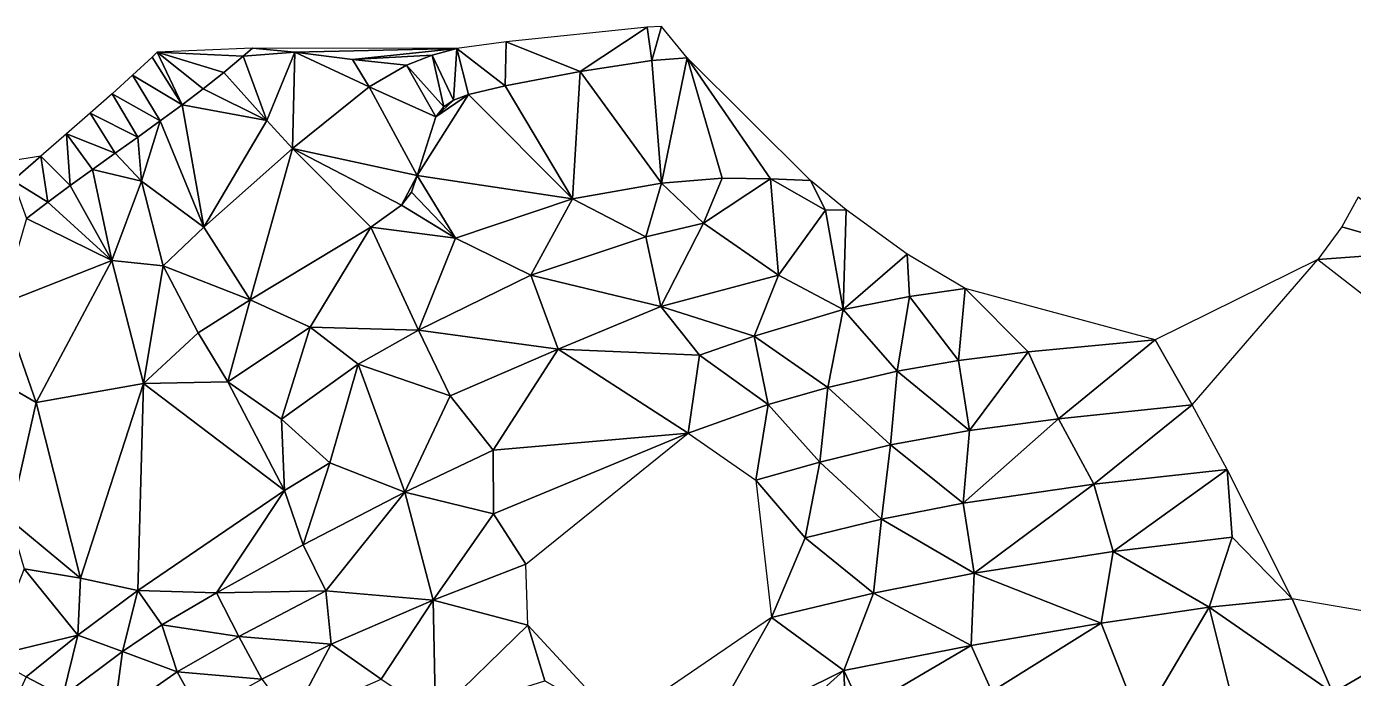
# Model space of a CAD drawing. Header units: metres. Extents: x 0 to 433, y 0 to 317.
# Drawn here: x 178.6 to 240.3, y 109.6 to 139.9 of the extents above; entities that cross this region are included whole.
import ezdxf

# ---------------------------------------------------------------- set-up
doc = ezdxf.new("R2010")
doc.units = ezdxf.units.M
doc.layers.add('TERRAIN_TIN', color=8, linetype='Continuous')

msp = doc.modelspace()

# ---------------------------------------------------------------- linework, layer by layer
at = {"layer": 'TERRAIN_TIN'}
for points in [[(204.336, 137.83, 51), (207.456, 139.89, 50), (200.896, 139.21, 50)], [(207.456, 139.89, 50), (204.336, 137.83, 51), (207.676, 138.34, 51)], [(207.456, 139.89, 50), (207.676, 138.34, 51), (208.114, 139.916, 50)], [(207.676, 138.34, 51), (209.312, 138.466, 51), (208.114, 139.916, 50)], [(188.66, 138.534, 47), (189.092, 138.915, 47), (184.658, 138.718, 46)], [(188.66, 138.534, 47), (191.071, 138.721, 48), (189.092, 138.915, 47)], [(191.071, 138.721, 48), (198.596, 138.89, 50), (189.092, 138.915, 47)], [(198.596, 138.89, 50), (191.071, 138.721, 48), (193.744, 138.383, 49)], [(197.446, 138.59, 50), (198.596, 138.89, 50), (193.744, 138.383, 49)], [(198.446, 136.49, 51), (198.596, 138.89, 50), (197.446, 138.59, 50)], [(198.596, 138.89, 50), (198.446, 136.49, 51), (199.136, 136.76, 51)], [(198.596, 138.89, 50), (200.846, 137.16, 51), (200.896, 139.21, 50)], [(198.596, 138.89, 50), (199.136, 136.76, 51), (200.846, 137.16, 51)], [(200.846, 137.16, 51), (204.336, 137.83, 51), (200.896, 139.21, 50)], [(185.82, 136.275, 47), (184.428, 138.499, 46), (183.519, 137.657, 46)], [(184.428, 138.499, 46), (185.82, 136.275, 47), (184.658, 138.718, 46)], [(187.758, 137.778, 47), (188.66, 138.534, 47), (184.658, 138.718, 46)], [(186.809, 137.025, 47), (187.758, 137.778, 47), (184.658, 138.718, 46)], [(185.82, 136.275, 47), (186.809, 137.025, 47), (184.658, 138.718, 46)], [(189.769, 135.553, 49), (188.66, 138.534, 47), (187.758, 137.778, 47)], [(188.66, 138.534, 47), (189.769, 135.553, 49), (191.071, 138.721, 48)], [(189.769, 135.553, 49), (190.956, 134.24, 50), (191.071, 138.721, 48)], [(190.956, 134.24, 50), (194.516, 137.11, 50), (191.071, 138.721, 48)], [(191.071, 138.721, 48), (194.516, 137.11, 50), (193.744, 138.383, 49)], [(196.256, 138.12, 50), (197.446, 138.59, 50), (193.744, 138.383, 49)], [(194.516, 137.11, 50), (196.256, 138.12, 50), (193.744, 138.383, 49)], [(196.256, 138.12, 50), (197.996, 136.19, 51), (197.446, 138.59, 50)], [(197.996, 136.19, 51), (198.446, 136.49, 51), (197.446, 138.59, 50)], [(204.336, 137.83, 51), (208.126, 132.63, 52), (207.676, 138.34, 51)], [(208.126, 132.63, 52), (209.312, 138.466, 51), (207.676, 138.34, 51)], [(209.312, 138.466, 51), (208.126, 132.63, 52), (210.936, 132.86, 52)], [(213.186, 132.84, 52), (209.312, 138.466, 51), (210.936, 132.86, 52)], [(209.312, 138.466, 51), (213.186, 132.84, 52), (215.042, 132.756, 52)], [(184.801, 135.527, 47), (183.519, 137.657, 46), (182.563, 136.793, 46)], [(184.801, 135.527, 47), (185.82, 136.275, 47), (183.519, 137.657, 46)], [(186.809, 137.025, 47), (189.769, 135.553, 49), (187.758, 137.778, 47)], [(196.256, 138.12, 50), (194.516, 137.11, 50), (197.616, 135.71, 51)], [(197.996, 136.19, 51), (196.256, 138.12, 50), (197.616, 135.71, 51)], [(204.336, 137.83, 51), (200.846, 137.16, 51), (203.976, 131.91, 52)], [(208.126, 132.63, 52), (204.336, 137.83, 51), (203.976, 131.91, 52)], [(186.809, 137.025, 47), (185.82, 136.275, 47), (189.769, 135.553, 49)], [(190.956, 134.24, 50), (196.756, 132.99, 51), (194.516, 137.11, 50)], [(194.516, 137.11, 50), (196.756, 132.99, 51), (197.616, 135.71, 51)], [(200.846, 137.16, 51), (199.136, 136.76, 51), (203.976, 131.91, 52)], [(181.544, 135.888, 46), (183.761, 134.778, 47), (182.563, 136.793, 46)], [(183.761, 134.778, 47), (184.801, 135.527, 47), (182.563, 136.793, 46)], [(196.756, 132.99, 51), (199.136, 136.76, 51), (197.616, 135.71, 51)], [(199.136, 136.76, 51), (196.756, 132.99, 51), (203.976, 131.91, 52)], [(199.136, 136.76, 51), (198.446, 136.49, 51), (197.616, 135.71, 51)], [(198.446, 136.49, 51), (197.996, 136.19, 51), (197.616, 135.71, 51)], [(182.71, 134.029, 47), (181.544, 135.888, 46), (180.445, 134.925, 46)], [(182.71, 134.029, 47), (183.761, 134.778, 47), (181.544, 135.888, 46)], [(185.82, 136.275, 47), (184.801, 135.527, 47), (186.836, 130.59, 50)], [(189.769, 135.553, 49), (185.82, 136.275, 47), (186.836, 130.59, 50)], [(184.801, 135.527, 47), (183.761, 134.778, 47), (183.937, 132.725, 48)], [(186.836, 130.59, 50), (184.801, 135.527, 47), (183.937, 132.725, 48)], [(190.956, 134.24, 50), (189.769, 135.553, 49), (186.836, 130.59, 50)], [(179.25, 133.887, 46), (180.611, 132.518, 47), (180.445, 134.925, 46)], [(181.657, 133.276, 47), (182.71, 134.029, 47), (180.445, 134.925, 46)], [(180.611, 132.518, 47), (181.657, 133.276, 47), (180.445, 134.925, 46)], [(183.761, 134.778, 47), (182.71, 134.029, 47), (183.937, 132.725, 48)], [(182.71, 134.029, 47), (181.657, 133.276, 47), (183.937, 132.725, 48)], [(188.986, 127.2, 51), (190.956, 134.24, 50), (186.836, 130.59, 50)], [(190.956, 134.24, 50), (188.986, 127.2, 51), (194.606, 130.58, 51)], [(190.956, 134.24, 50), (196.026, 131.61, 51), (196.756, 132.99, 51)], [(196.026, 131.61, 51), (190.956, 134.24, 50), (194.606, 130.58, 51)], [(177.945, 132.756, 46), (179.25, 133.887, 46), (170.486, 132.507, 44)], [(179.25, 133.887, 46), (177.945, 132.756, 46), (179.583, 131.755, 47)], [(180.611, 132.518, 47), (179.25, 133.887, 46), (179.583, 131.755, 47)], [(177.945, 132.756, 46), (178.578, 130.984, 47), (179.583, 131.755, 47)], [(181.657, 133.276, 47), (180.611, 132.518, 47), (182.55, 129.03, 49)], [(183.937, 132.725, 48), (181.657, 133.276, 47), (182.55, 129.03, 49)], [(183.937, 132.725, 48), (182.55, 129.03, 49), (184.936, 128.79, 50)], [(186.836, 130.59, 50), (183.937, 132.725, 48), (184.936, 128.79, 50)], [(196.026, 131.61, 51), (196.496, 132.22, 51), (196.756, 132.99, 51)], [(196.756, 132.99, 51), (196.496, 132.22, 51), (198.536, 130.07, 52)], [(196.756, 132.99, 51), (198.536, 130.07, 52), (203.976, 131.91, 52)], [(208.126, 132.63, 52), (210.066, 130.77, 53), (210.936, 132.86, 52)], [(210.066, 130.77, 53), (213.186, 132.84, 52), (210.936, 132.86, 52)], [(213.186, 132.84, 52), (210.066, 130.77, 53), (213.566, 128.35, 54)], [(215.746, 131.38, 53), (213.186, 132.84, 52), (213.566, 128.35, 54)], [(215.042, 132.756, 52), (213.186, 132.84, 52), (215.746, 131.38, 53)], [(216.705, 131.4, 53), (215.042, 132.756, 52), (215.746, 131.38, 53)], [(182.55, 129.03, 49), (180.611, 132.518, 47), (179.583, 131.755, 47)], [(196.496, 132.22, 51), (196.026, 131.61, 51), (198.536, 130.07, 52)], [(207.386, 130.13, 53), (208.126, 132.63, 52), (203.976, 131.91, 52)], [(208.126, 132.63, 52), (207.386, 130.13, 53), (210.066, 130.77, 53)], [(178.578, 130.984, 47), (182.55, 129.03, 49), (179.583, 131.755, 47)], [(198.536, 130.07, 52), (196.026, 131.61, 51), (194.606, 130.58, 51)], [(198.536, 130.07, 52), (202.036, 128.35, 53), (203.976, 131.91, 52)], [(202.036, 128.35, 53), (207.386, 130.13, 53), (203.976, 131.91, 52)], [(240.528, 131.987, 53), (239.756, 130.605, 54), (243.746, 129.45, 55)], [(178.578, 130.984, 47), (177.443, 127.025, 48), (182.55, 129.03, 49)], [(216.566, 126.75, 55), (215.746, 131.38, 53), (213.566, 128.35, 54)], [(216.566, 126.75, 55), (216.705, 131.4, 53), (215.746, 131.38, 53)], [(219.548, 129.331, 54), (216.705, 131.4, 53), (216.566, 126.75, 55)], [(188.986, 127.2, 51), (186.836, 130.59, 50), (184.936, 128.79, 50)], [(188.986, 127.2, 51), (191.786, 125.93, 52), (194.606, 130.58, 51)], [(191.786, 125.93, 52), (196.816, 125.8, 53), (194.606, 130.58, 51)], [(196.816, 125.8, 53), (198.536, 130.07, 52), (194.606, 130.58, 51)], [(207.386, 130.13, 53), (208.086, 126.89, 54), (210.066, 130.77, 53)], [(210.066, 130.77, 53), (208.086, 126.89, 54), (213.566, 128.35, 54)], [(243.746, 129.45, 55), (239.756, 130.605, 54), (238.638, 129.077, 55)], [(198.536, 130.07, 52), (196.816, 125.8, 53), (202.036, 128.35, 53)], [(208.086, 126.89, 54), (207.386, 130.13, 53), (202.036, 128.35, 53)], [(182.55, 129.03, 49), (177.443, 127.025, 48), (179.038, 122.432, 50)], [(184.026, 123.32, 51), (182.55, 129.03, 49), (179.038, 122.432, 50)], [(182.55, 129.03, 49), (184.026, 123.32, 51), (184.936, 128.79, 50)], [(219.548, 129.331, 54), (216.566, 126.75, 55), (219.646, 127.37, 55)], [(222.245, 127.74, 55), (219.548, 129.331, 54), (219.646, 127.37, 55)], [(231.086, 125.35, 56), (232.806, 122.32, 57), (238.638, 129.077, 55)], [(245.896, 123.46, 57), (243.746, 129.45, 55), (238.638, 129.077, 55)], [(184.026, 123.32, 51), (186.566, 125.68, 51), (184.936, 128.79, 50)], [(186.566, 125.68, 51), (188.986, 127.2, 51), (184.936, 128.79, 50)], [(196.816, 125.8, 53), (203.316, 124.91, 54), (202.036, 128.35, 53)], [(203.316, 124.91, 54), (208.086, 126.89, 54), (202.036, 128.35, 53)], [(208.086, 126.89, 54), (212.426, 125.51, 55), (213.566, 128.35, 54)], [(212.426, 125.51, 55), (216.566, 126.75, 55), (213.566, 128.35, 54)], [(188.986, 127.2, 51), (186.566, 125.68, 51), (187.946, 123.39, 52)], [(191.786, 125.93, 52), (188.986, 127.2, 51), (187.946, 123.39, 52)], [(216.566, 126.75, 55), (219.076, 123.89, 56), (219.646, 127.37, 55)], [(219.076, 123.89, 56), (221.936, 124.38, 56), (219.646, 127.37, 55)], [(221.936, 124.38, 56), (222.245, 127.74, 55), (219.646, 127.37, 55)], [(222.245, 127.74, 55), (221.936, 124.38, 56), (225.176, 124.79, 56)], [(222.245, 127.74, 55), (225.176, 124.79, 56), (231.086, 125.35, 56)], [(177.443, 127.025, 48), (177.174, 123.505, 49), (179.038, 122.432, 50)], [(208.086, 126.89, 54), (203.316, 124.91, 54), (209.886, 124.64, 55)], [(212.426, 125.51, 55), (208.086, 126.89, 54), (209.886, 124.64, 55)], [(216.566, 126.75, 55), (212.426, 125.51, 55), (215.856, 123.13, 56)], [(219.076, 123.89, 56), (216.566, 126.75, 55), (215.856, 123.13, 56)], [(190.446, 121.65, 53), (191.786, 125.93, 52), (187.946, 123.39, 52)], [(190.446, 121.65, 53), (194.016, 124.21, 53), (191.786, 125.93, 52)], [(194.016, 124.21, 53), (196.816, 125.8, 53), (191.786, 125.93, 52)], [(186.566, 125.68, 51), (184.026, 123.32, 51), (187.946, 123.39, 52)], [(196.816, 125.8, 53), (194.016, 124.21, 53), (198.286, 122.75, 54)], [(203.316, 124.91, 54), (196.816, 125.8, 53), (198.286, 122.75, 54)], [(213.086, 122.34, 56), (212.426, 125.51, 55), (209.886, 124.64, 55)], [(212.426, 125.51, 55), (213.086, 122.34, 56), (215.856, 123.13, 56)], [(225.176, 124.79, 56), (226.576, 121.68, 57), (231.086, 125.35, 56)], [(226.576, 121.68, 57), (232.806, 122.32, 57), (231.086, 125.35, 56)], [(200.296, 120.22, 55), (203.316, 124.91, 54), (198.286, 122.75, 54)], [(209.356, 121, 56), (203.316, 124.91, 54), (200.296, 120.22, 55)], [(203.316, 124.91, 54), (209.356, 121, 56), (209.886, 124.64, 55)], [(225.176, 124.79, 56), (221.936, 124.38, 56), (222.446, 121.13, 57)], [(226.576, 121.68, 57), (225.176, 124.79, 56), (222.446, 121.13, 57)], [(194.016, 124.21, 53), (190.446, 121.65, 53), (192.686, 119.62, 54)], [(196.176, 118.27, 55), (194.016, 124.21, 53), (192.686, 119.62, 54)], [(194.016, 124.21, 53), (196.176, 118.27, 55), (198.286, 122.75, 54)], [(209.356, 121, 56), (213.086, 122.34, 56), (209.886, 124.64, 55)], [(221.936, 124.38, 56), (219.076, 123.89, 56), (222.446, 121.13, 57)], [(177.174, 123.505, 49), (177.806, 116.99, 51), (179.038, 122.432, 50)], [(218.766, 120.46, 57), (219.076, 123.89, 56), (215.856, 123.13, 56)], [(219.076, 123.89, 56), (218.766, 120.46, 57), (222.446, 121.13, 57)], [(181.096, 114.26, 53), (184.026, 123.32, 51), (179.038, 122.432, 50)], [(181.096, 114.26, 53), (183.766, 113.69, 54), (184.026, 123.32, 51)], [(183.766, 113.69, 54), (190.586, 118.34, 54), (184.026, 123.32, 51)], [(184.026, 123.32, 51), (190.586, 118.34, 54), (187.946, 123.39, 52)], [(190.586, 118.34, 54), (190.446, 121.65, 53), (187.946, 123.39, 52)], [(213.086, 122.34, 56), (215.476, 119.66, 57), (215.856, 123.13, 56)], [(215.476, 119.66, 57), (218.766, 120.46, 57), (215.856, 123.13, 56)], [(177.806, 116.99, 51), (181.096, 114.26, 53), (179.038, 122.432, 50)], [(196.176, 118.27, 55), (200.296, 120.22, 55), (198.286, 122.75, 54)], [(213.086, 122.34, 56), (209.356, 121, 56), (212.506, 118.82, 57)], [(215.476, 119.66, 57), (213.086, 122.34, 56), (212.506, 118.82, 57)], [(226.576, 121.68, 57), (228.226, 118.63, 58), (232.806, 122.32, 57)], [(228.226, 118.63, 58), (234.426, 119.31, 58), (232.806, 122.32, 57)], [(190.446, 121.65, 53), (190.586, 118.34, 54), (192.686, 119.62, 54)], [(222.156, 117.75, 58), (226.576, 121.68, 57), (222.446, 121.13, 57)], [(226.576, 121.68, 57), (222.156, 117.75, 58), (228.226, 118.63, 58)], [(200.306, 117.26, 56), (209.356, 121, 56), (200.296, 120.22, 55)], [(201.806, 114.92, 57), (209.356, 121, 56), (200.306, 117.26, 56)], [(218.766, 120.46, 57), (222.156, 117.75, 58), (222.446, 121.13, 57)], [(218.766, 120.46, 57), (215.476, 119.66, 57), (218.356, 117, 58)], [(222.156, 117.75, 58), (218.766, 120.46, 57), (218.356, 117, 58)], [(196.176, 118.27, 55), (200.306, 117.26, 56), (200.296, 120.22, 55)], [(190.586, 118.34, 54), (191.456, 115.81, 55), (192.686, 119.62, 54)], [(191.456, 115.81, 55), (196.176, 118.27, 55), (192.686, 119.62, 54)], [(214.806, 116.14, 58), (215.476, 119.66, 57), (212.506, 118.82, 57)], [(215.476, 119.66, 57), (214.806, 116.14, 58), (218.356, 117, 58)], [(234.426, 119.31, 58), (228.226, 118.63, 58), (229.126, 115.5, 59)], [(234.666, 116.17, 59), (234.426, 119.31, 58), (229.126, 115.5, 59)], [(234.426, 119.31, 58), (234.666, 116.17, 59), (237.446, 113.3, 60)], [(214.806, 116.14, 58), (212.506, 118.82, 57), (213.236, 112.43, 59)], [(228.226, 118.63, 58), (222.156, 117.75, 58), (222.656, 114.49, 59)], [(229.126, 115.5, 59), (228.226, 118.63, 58), (222.656, 114.49, 59)], [(190.586, 118.34, 54), (183.766, 113.69, 54), (187.426, 113.58, 55)], [(191.456, 115.81, 55), (190.586, 118.34, 54), (187.426, 113.58, 55)], [(191.456, 115.81, 55), (192.506, 113.68, 56), (196.176, 118.27, 55)], [(192.506, 113.68, 56), (197.506, 113.24, 57), (196.176, 118.27, 55)], [(197.506, 113.24, 57), (200.306, 117.26, 56), (196.176, 118.27, 55)], [(201.806, 114.92, 57), (200.306, 117.26, 56), (197.506, 113.24, 57)], [(222.156, 117.75, 58), (218.356, 117, 58), (222.656, 114.49, 59)], [(181.096, 114.26, 53), (177.806, 116.99, 51), (178.476, 114.7, 52)], [(214.806, 116.14, 58), (217.976, 113.56, 59), (218.356, 117, 58)], [(218.356, 117, 58), (217.976, 113.56, 59), (222.656, 114.49, 59)], [(217.976, 113.56, 59), (214.806, 116.14, 58), (213.236, 112.43, 59)], [(233.596, 112.91, 60), (234.666, 116.17, 59), (229.126, 115.5, 59)], [(234.666, 116.17, 59), (233.596, 112.91, 60), (237.446, 113.3, 60)], [(192.506, 113.68, 56), (191.456, 115.81, 55), (187.426, 113.58, 55)], [(228.566, 112.17, 60), (229.126, 115.5, 59), (222.656, 114.49, 59)], [(228.566, 112.17, 60), (233.596, 112.91, 60), (229.126, 115.5, 59)], [(201.806, 114.92, 57), (197.506, 113.24, 57), (201.896, 112.08, 58)], [(176.866, 110.62, 53), (180.966, 111.62, 54), (178.476, 114.7, 52)], [(180.966, 111.62, 54), (181.096, 114.26, 53), (178.476, 114.7, 52)], [(181.096, 114.26, 53), (180.966, 111.62, 54), (183.766, 113.69, 54)], [(217.976, 113.56, 59), (222.526, 111.13, 60), (222.656, 114.49, 59)], [(222.526, 111.13, 60), (228.566, 112.17, 60), (222.656, 114.49, 59)], [(180.966, 111.62, 54), (183.046, 110.86, 55), (183.766, 113.69, 54)], [(183.046, 110.86, 55), (184.886, 112.09, 55), (183.766, 113.69, 54)], [(183.766, 113.69, 54), (184.886, 112.09, 55), (187.426, 113.58, 55)], [(184.886, 112.09, 55), (188.456, 111.55, 56), (187.426, 113.58, 55)], [(188.456, 111.55, 56), (192.506, 113.68, 56), (187.426, 113.58, 55)], [(192.506, 113.68, 56), (188.456, 111.55, 56), (192.756, 111.2, 57)], [(192.506, 113.68, 56), (192.756, 111.2, 57), (197.506, 113.24, 57)], [(216.606, 109.97, 60), (217.976, 113.56, 59), (213.236, 112.43, 59)], [(222.526, 111.13, 60), (217.976, 113.56, 59), (216.606, 109.97, 60)], [(192.756, 111.2, 57), (195.076, 109.56, 58), (197.506, 113.24, 57)], [(195.076, 109.56, 58), (197.606, 107.89, 59), (197.506, 113.24, 57)], [(197.506, 113.24, 57), (197.606, 107.89, 59), (201.896, 112.08, 58)], [(233.596, 112.91, 60), (239.336, 108.93, 62), (237.446, 113.3, 60)], [(239.336, 108.93, 62), (244.716, 112.07, 61), (237.446, 113.3, 60)], [(206.086, 107.55, 60), (210.006, 106.7, 61), (213.236, 112.43, 59)], [(210.006, 106.7, 61), (216.606, 109.97, 60), (213.236, 112.43, 59)], [(233.596, 112.91, 60), (228.566, 112.17, 60), (230.396, 107.5, 62)], [(235.376, 105.78, 63), (233.596, 112.91, 60), (230.396, 107.5, 62)], [(233.596, 112.91, 60), (235.376, 105.78, 63), (239.336, 108.93, 62)], [(185.586, 109.9, 56), (184.886, 112.09, 55), (183.046, 110.86, 55)], [(185.586, 109.9, 56), (188.456, 111.55, 56), (184.886, 112.09, 55)], [(197.606, 107.89, 59), (202.686, 109.49, 59), (201.896, 112.08, 58)], [(202.686, 109.49, 59), (206.086, 107.55, 60), (201.896, 112.08, 58)], [(222.526, 111.13, 60), (223.476, 108.99, 61), (228.566, 112.17, 60)], [(228.566, 112.17, 60), (223.476, 108.99, 61), (230.396, 107.5, 62)], [(239.336, 108.93, 62), (244.006, 107.2, 63), (244.716, 112.07, 61)], [(180.966, 111.62, 54), (176.866, 110.62, 53), (178.576, 109.68, 54)], [(180.276, 108.78, 55), (180.966, 111.62, 54), (178.576, 109.68, 54)], [(180.966, 111.62, 54), (180.276, 108.78, 55), (183.046, 110.86, 55)], [(188.456, 111.55, 56), (185.586, 109.9, 56), (189.526, 109.56, 57)], [(192.756, 111.2, 57), (188.456, 111.55, 56), (189.526, 109.56, 57)], [(190.926, 107.73, 58), (192.756, 111.2, 57), (189.526, 109.56, 57)], [(190.926, 107.73, 58), (195.076, 109.56, 58), (192.756, 111.2, 57)], [(222.526, 111.13, 60), (216.606, 109.97, 60), (217.446, 108.15, 61)], [(223.476, 108.99, 61), (222.526, 111.13, 60), (217.446, 108.15, 61)], [(180.276, 108.78, 55), (182.646, 107.85, 56), (183.046, 110.86, 55)], [(182.646, 107.85, 56), (185.586, 109.9, 56), (183.046, 110.86, 55)], [(185.586, 109.9, 56), (182.646, 107.85, 56), (186.656, 107.97, 57)], [(185.586, 109.9, 56), (186.656, 107.97, 57), (189.526, 109.56, 57)], [(216.606, 109.97, 60), (210.006, 106.7, 61), (211.296, 105.2, 62)], [(216.766, 106.12, 62), (216.606, 109.97, 60), (211.296, 105.2, 62)], [(216.606, 109.97, 60), (216.766, 106.12, 62), (217.446, 108.15, 61)], [(176.796, 105.82, 55), (180.276, 108.78, 55), (178.576, 109.68, 54)]]:
    msp.add_3dface(points, dxfattribs=at)

doc.saveas('drawing.dxf')
